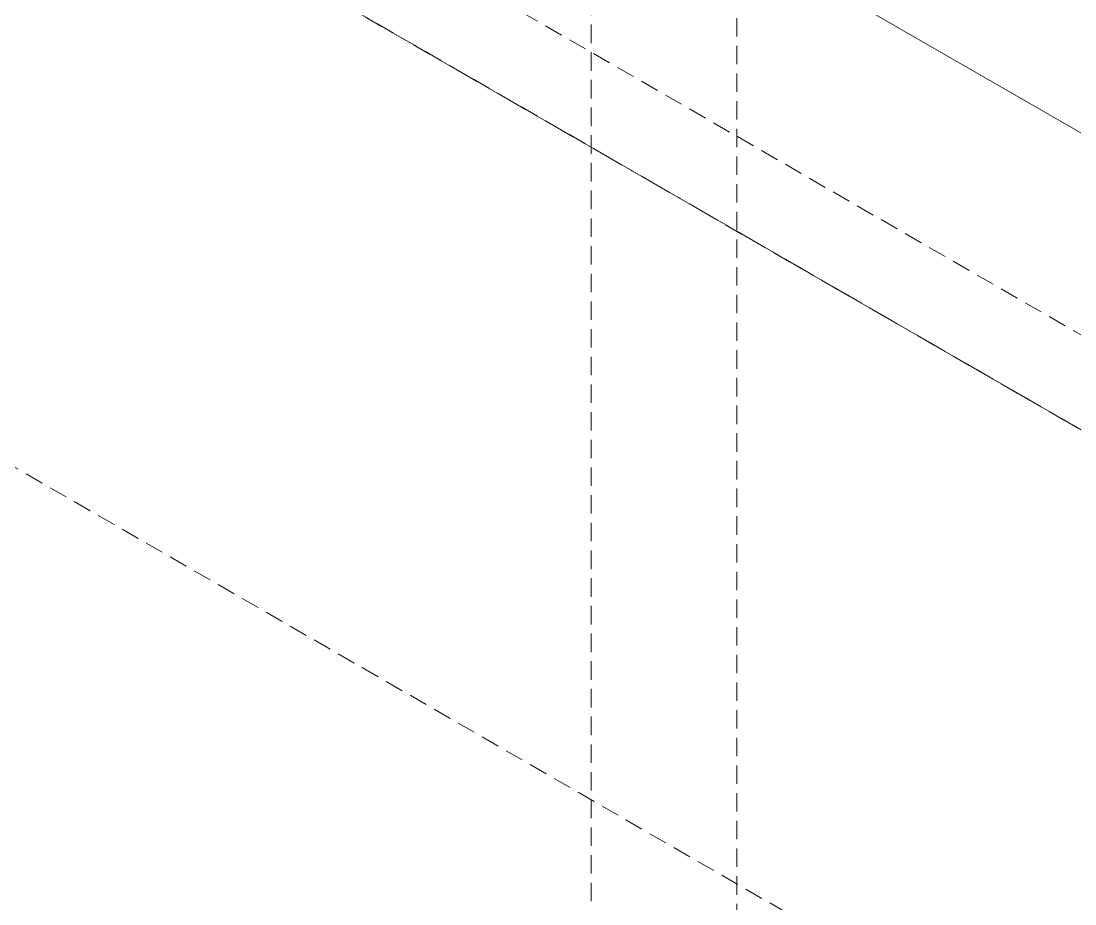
# Model space of a CAD drawing. Header units: millimetres. Extents: x -124 to 15640, y 659 to 4121.
# Drawn here: x 3958.2 to 4030.7, y 2227.6 to 2288.3 of the extents above; entities that cross this region are included whole.
import ezdxf

# ---------------------------------------------------------------- set-up
doc = ezdxf.new("R2010")
doc.units = ezdxf.units.MM
doc.linetypes.add('HIDDEN', pattern=[1.905, 1.27, -0.635])
doc.layers.add('ZANO_R', color=7, linetype='Continuous', lineweight=0)
doc.layers.add('ZANO_R_przerywana', color=7, linetype='HIDDEN', lineweight=0)

msp = doc.modelspace()

# ---------------------------------------------------------------- linework, layer by layer
at = {"layer": 'ZANO_R'}
msp.add_line((3740.834, 2448.202), (4094.388, 2244.078), dxfattribs=at)
at = {"layer": 'ZANO_R_przerywana'}
for p, q in [((3740.834, 2382.882), (4094.388, 2178.758)), ((3997.464, 2222.029), (3997.464, 2334.225)), ((4007.464, 2334.239), (4007.464, 2222.03)), ((4094.398, 2230.197), (3917.611, 2332.254)), ((3917.601, 2325.722), (4094.388, 2223.665)), ((4094.398, 2223.665), (3917.611, 2325.722))]:
    msp.add_line(p, q, dxfattribs=at)

doc.saveas('drawing.dxf')
